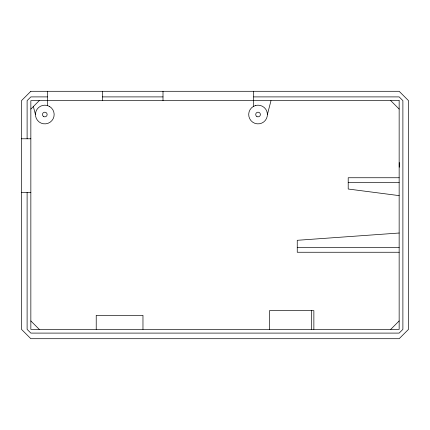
<?xml version="1.0" encoding="UTF-8"?>
<svg xmlns="http://www.w3.org/2000/svg" width="430" height="430" viewBox="0 0 430 430"><rect width="100%" height="100%" fill="white"/><g stroke="black" fill="none" stroke-linecap="round" stroke-linejoin="round"><path stroke-width="0.64" d="M267.401 114.525L270.997 100.642M30.847 109.053L39.264 100.642M390.736 329.358L399.153 320.947M399.153 233.017L297.248 240.3L297.248 252.254L399.153 252.254M47.467 96.9L30.847 96.9L27.111 100.642L27.111 138.782M102.48 96.9L163.002 96.9M253.684 96.9L399.153 96.9L402.888 100.642L402.888 329.358L399.153 333.099L30.847 333.099L27.111 329.358L27.111 192.538M21.5 138.782L30.847 138.782M399.153 177.746L348.203 177.746L348.203 189.023L399.153 195.623M348.203 182.422L399.153 182.422M21.5 192.538L30.847 192.538M297.248 247.578L399.153 247.578M390.736 100.642L399.153 109.053M30.847 320.947L39.264 329.358M33.346 106.554L35.459 114.525M399.244 162.529L399.244 167.205M313.868 329.358L313.868 310.659L269.459 310.659L269.459 329.358M311.53 310.659L311.53 329.358M253.684 91.294L253.684 106.301M163.002 91.294L163.002 100.642M142.97 329.358L142.97 315.335L96.223 315.335L96.223 329.358M102.48 91.294L102.48 100.642M47.467 91.294L47.467 105.592M30.847 91.294L21.5 100.642L21.5 329.358L30.847 338.706L399.153 338.706L408.5 329.358L408.5 100.642L399.153 91.294L30.847 91.294M255.63 105.495L253.377 106.43A9.347 9.347 0 0 0 252.689 122.184A9.347 9.347 0 0 0 267.256 116.148A9.347 9.347 0 0 0 255.63 105.495M399.153 100.642L30.847 100.642L30.847 329.358L399.153 329.358L399.153 100.642M49.482 106.43L47.225 105.495A9.347 9.347 0 0 0 35.599 116.148A9.347 9.347 0 0 0 50.17 122.184A9.347 9.347 0 0 0 49.482 106.43M256.882 116.546A2.338 2.338 0 0 0 260.387 114.525A2.338 2.338 0 0 0 256.882 112.499A2.338 2.338 0 0 0 256.882 116.546M43.64 116.546A2.338 2.338 0 0 0 47.144 114.525A2.338 2.338 0 0 0 43.64 112.499A2.338 2.338 0 0 0 43.64 116.546"/></g></svg>
